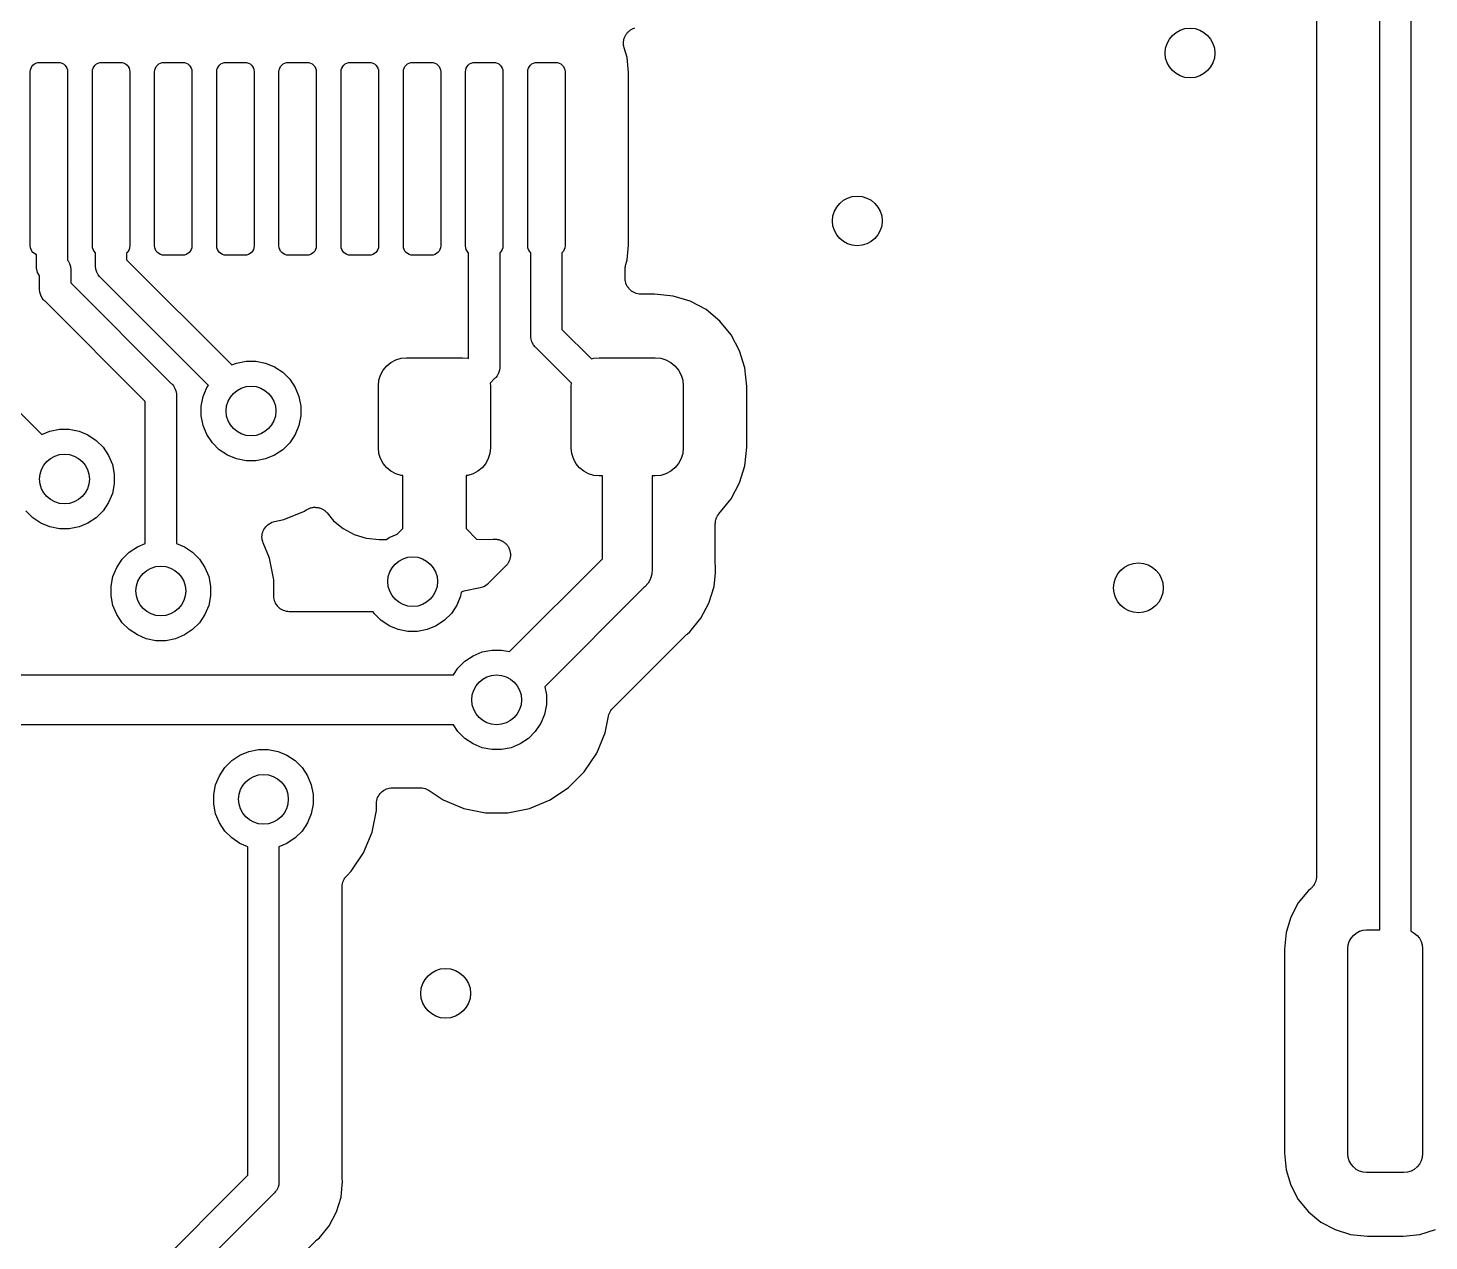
# Model space of a CAD drawing. Extents: x 103 to 213, y -152 to -90.
# Drawn here: x 161.98 to 173.25, y -123.75 to -114 of the extents above; entities that cross this region are included whole.
import ezdxf

# ---------------------------------------------------------------- set-up
doc = ezdxf.new("R2010")
doc.units = 0
doc.layers.add('BLACK', color=7, linetype='CONTINUOUS')

msp = doc.modelspace()

# ---------------------------------------------------------------- linework, layer by layer
at = {"layer": 'BLACK', "linetype": 'CONTINUOUS'}
for p, q in [((172.85, -121.25), (172.85, -109.427)), ((173.1, -109.381), (173.1, -121.261)), ((172.342, -112.677), (172.342, -120.82)), ((166.77, -114.113), (166.771, -114.106)), ((166.771, -114.106), (166.772, -114.1)), ((166.772, -114.094), (166.774, -114.088)), ((166.772, -114.1), (166.772, -114.094)), ((166.774, -114.088), (166.776, -114.082)), ((166.776, -114.082), (166.778, -114.076)), ((166.778, -114.076), (166.78, -114.071)), ((166.78, -114.071), (166.783, -114.065)), ((166.783, -114.065), (166.785, -114.059)), ((166.785, -114.059), (166.789, -114.054)), ((166.789, -114.054), (166.792, -114.049)), ((166.792, -114.049), (166.796, -114.044)), ((166.796, -114.044), (166.799, -114.038)), ((166.799, -114.038), (166.804, -114.034)), ((166.804, -114.034), (166.807, -114.03)), ((166.807, -114.03), (166.812, -114.026)), ((166.812, -114.026), (166.817, -114.021)), ((166.817, -114.021), (166.822, -114.018)), ((166.822, -114.018), (166.827, -114.014)), ((166.827, -114.014), (166.832, -114.011)), ((166.832, -114.011), (166.838, -114.008)), ((166.838, -114.008), (166.843, -114.005)), ((166.843, -114.005), (166.848, -114.003)), ((166.848, -114.003), (166.855, -114.001)), ((166.855, -114.001), (166.861, -113.998)), ((166.77, -114.119), (166.77, -114.113)), ((166.77, -114.125), (166.77, -114.119)), ((166.77, -114.131), (166.77, -114.125)), ((166.771, -114.137), (166.77, -114.131)), ((166.772, -114.144), (166.771, -114.137)), ((166.774, -114.149), (166.772, -114.144)), ((166.775, -114.155), (166.774, -114.149)), ((166.775, -114.157), (166.775, -114.155)), ((166.799, -114.236), (166.775, -114.157)), ((162.001, -114.335), (162.006, -114.321)), ((162.006, -114.321), (162.013, -114.308)), ((162.013, -114.308), (162.022, -114.297)), ((162.022, -114.297), (162.033, -114.288)), ((162.033, -114.288), (162.046, -114.281)), ((162.046, -114.281), (162.06, -114.276)), ((162.06, -114.276), (162.075, -114.275)), ((162.075, -114.275), (162.225, -114.275)), ((162.225, -114.275), (162.24, -114.276)), ((162.24, -114.276), (162.254, -114.281)), ((162.254, -114.281), (162.267, -114.288)), ((162.267, -114.288), (162.278, -114.297)), ((162.278, -114.297), (162.287, -114.308)), ((162.287, -114.308), (162.294, -114.321)), ((162.294, -114.321), (162.299, -114.335)), ((162.501, -114.335), (162.506, -114.321)), ((162.506, -114.321), (162.513, -114.308)), ((162.513, -114.308), (162.522, -114.297)), ((162.522, -114.297), (162.533, -114.288)), ((162.533, -114.288), (162.546, -114.281)), ((162.546, -114.281), (162.56, -114.276)), ((162.56, -114.276), (162.575, -114.275)), ((162.575, -114.275), (162.725, -114.275)), ((162.725, -114.275), (162.74, -114.276)), ((162.74, -114.276), (162.754, -114.281)), ((162.754, -114.281), (162.767, -114.288)), ((162.767, -114.288), (162.778, -114.297)), ((162.778, -114.297), (162.787, -114.308)), ((162.787, -114.308), (162.794, -114.321)), ((162.794, -114.321), (162.799, -114.335)), ((163.001, -114.335), (163.006, -114.321)), ((163.006, -114.321), (163.013, -114.308)), ((163.013, -114.308), (163.022, -114.297)), ((163.022, -114.297), (163.033, -114.288)), ((163.033, -114.288), (163.046, -114.281)), ((163.046, -114.281), (163.06, -114.276)), ((163.06, -114.276), (163.075, -114.275)), ((163.075, -114.275), (163.225, -114.275)), ((163.225, -114.275), (163.24, -114.276)), ((163.24, -114.276), (163.254, -114.281)), ((163.254, -114.281), (163.267, -114.288)), ((163.267, -114.288), (163.278, -114.297)), ((163.278, -114.297), (163.287, -114.308)), ((163.287, -114.308), (163.294, -114.321)), ((163.294, -114.321), (163.299, -114.335)), ((163.501, -114.335), (163.506, -114.321)), ((163.506, -114.321), (163.513, -114.308)), ((163.513, -114.308), (163.522, -114.297)), ((163.522, -114.297), (163.533, -114.288)), ((163.533, -114.288), (163.546, -114.281)), ((163.546, -114.281), (163.56, -114.276)), ((163.56, -114.276), (163.575, -114.275)), ((163.575, -114.275), (163.725, -114.275)), ((163.725, -114.275), (163.74, -114.276)), ((163.74, -114.276), (163.754, -114.281)), ((163.754, -114.281), (163.767, -114.288)), ((163.767, -114.288), (163.778, -114.297)), ((163.778, -114.297), (163.787, -114.308)), ((163.787, -114.308), (163.794, -114.321)), ((163.794, -114.321), (163.799, -114.335)), ((164.001, -114.335), (164.006, -114.321)), ((164.006, -114.321), (164.013, -114.308)), ((164.013, -114.308), (164.022, -114.297)), ((164.022, -114.297), (164.033, -114.288)), ((164.033, -114.288), (164.046, -114.281)), ((164.046, -114.281), (164.06, -114.276)), ((164.06, -114.276), (164.075, -114.275)), ((164.075, -114.275), (164.225, -114.275)), ((164.225, -114.275), (164.24, -114.276)), ((164.24, -114.276), (164.254, -114.281)), ((164.254, -114.281), (164.267, -114.288)), ((164.267, -114.288), (164.278, -114.297)), ((164.278, -114.297), (164.287, -114.308)), ((164.287, -114.308), (164.294, -114.321)), ((164.294, -114.321), (164.299, -114.335)), ((164.501, -114.335), (164.506, -114.321)), ((164.506, -114.321), (164.513, -114.308)), ((164.513, -114.308), (164.522, -114.297)), ((164.522, -114.297), (164.533, -114.288)), ((164.533, -114.288), (164.546, -114.281)), ((164.546, -114.281), (164.56, -114.276)), ((164.56, -114.276), (164.575, -114.275)), ((164.575, -114.275), (164.725, -114.275)), ((164.725, -114.275), (164.74, -114.276)), ((164.74, -114.276), (164.754, -114.281)), ((164.754, -114.281), (164.767, -114.288)), ((164.767, -114.288), (164.778, -114.297)), ((164.778, -114.297), (164.787, -114.308)), ((164.787, -114.308), (164.794, -114.321)), ((164.794, -114.321), (164.799, -114.335)), ((165.001, -114.335), (165.006, -114.321)), ((165.006, -114.321), (165.013, -114.308)), ((165.013, -114.308), (165.022, -114.297)), ((165.022, -114.297), (165.033, -114.288)), ((165.033, -114.288), (165.046, -114.281)), ((165.046, -114.281), (165.06, -114.276)), ((165.06, -114.276), (165.075, -114.275)), ((165.075, -114.275), (165.225, -114.275)), ((165.225, -114.275), (165.24, -114.276)), ((165.24, -114.276), (165.254, -114.281)), ((165.254, -114.281), (165.267, -114.288)), ((165.267, -114.288), (165.278, -114.297)), ((165.278, -114.297), (165.287, -114.308)), ((165.287, -114.308), (165.294, -114.321)), ((165.294, -114.321), (165.299, -114.335)), ((165.501, -114.335), (165.506, -114.321)), ((165.506, -114.321), (165.513, -114.308)), ((165.513, -114.308), (165.522, -114.297)), ((165.522, -114.297), (165.533, -114.288)), ((165.533, -114.288), (165.546, -114.281)), ((165.546, -114.281), (165.56, -114.276)), ((165.56, -114.276), (165.575, -114.275)), ((165.575, -114.275), (165.725, -114.275)), ((165.725, -114.275), (165.74, -114.276)), ((165.74, -114.276), (165.754, -114.281)), ((165.754, -114.281), (165.767, -114.288)), ((165.767, -114.288), (165.778, -114.297)), ((165.778, -114.297), (165.787, -114.308)), ((165.787, -114.308), (165.794, -114.321)), ((165.794, -114.321), (165.799, -114.335)), ((166.001, -114.335), (166.006, -114.321)), ((166.006, -114.321), (166.013, -114.308)), ((166.013, -114.308), (166.022, -114.297)), ((166.022, -114.297), (166.033, -114.288)), ((166.033, -114.288), (166.046, -114.281)), ((166.046, -114.281), (166.06, -114.276)), ((166.06, -114.276), (166.075, -114.275)), ((166.075, -114.275), (166.225, -114.275)), ((166.225, -114.275), (166.24, -114.276)), ((166.24, -114.276), (166.254, -114.281)), ((166.254, -114.281), (166.267, -114.288)), ((166.267, -114.288), (166.278, -114.297)), ((166.278, -114.297), (166.287, -114.308)), ((166.287, -114.308), (166.294, -114.321)), ((166.294, -114.321), (166.299, -114.335)), ((166.811, -114.356), (166.799, -114.236)), ((162, -114.35), (162.001, -114.335)), ((162, -115.75), (162, -114.35)), ((162.299, -114.335), (162.3, -114.35)), ((162.3, -114.35), (162.3, -115.069)), ((162.5, -114.35), (162.501, -114.335)), ((162.5, -115.75), (162.5, -114.35)), ((162.799, -114.335), (162.8, -114.35)), ((162.8, -114.35), (162.8, -115.75)), ((163, -114.35), (163.001, -114.335)), ((163, -115.75), (163, -114.35)), ((163.299, -114.335), (163.3, -114.35)), ((163.3, -114.35), (163.3, -115.75)), ((163.5, -114.35), (163.501, -114.335)), ((163.5, -115.75), (163.5, -114.35)), ((163.799, -114.335), (163.8, -114.35)), ((163.8, -114.35), (163.8, -115.75)), ((164, -114.35), (164.001, -114.335)), ((164, -115.75), (164, -114.35)), ((164.299, -114.335), (164.3, -114.35)), ((164.3, -114.35), (164.3, -115.75)), ((164.5, -114.35), (164.501, -114.335)), ((164.5, -115.75), (164.5, -114.35)), ((164.799, -114.335), (164.8, -114.35)), ((164.8, -114.35), (164.8, -115.75)), ((165, -114.35), (165.001, -114.335)), ((165, -115.75), (165, -114.35)), ((165.299, -114.335), (165.3, -114.35)), ((165.3, -114.35), (165.3, -115.75)), ((165.5, -114.35), (165.501, -114.335)), ((165.5, -115.75), (165.5, -114.35)), ((165.799, -114.335), (165.8, -114.35)), ((165.8, -114.35), (165.8, -115.75)), ((166, -114.35), (166.001, -114.335)), ((166, -115.75), (166, -114.35)), ((166.299, -114.335), (166.3, -114.35)), ((166.3, -114.35), (166.3, -115.75)), ((166.811, -115.744), (166.811, -114.356)), ((162.3, -115.069), (162.301, -115.075)), ((162.301, -115.075), (162.3, -115.081)), ((162.3, -115.081), (162.3, -115.75)), ((162.001, -115.765), (162, -115.75)), ((162.006, -115.779), (162.001, -115.765)), ((162.013, -115.792), (162.006, -115.779)), ((162.022, -115.803), (162.013, -115.792)), ((162.3, -115.75), (162.3, -115.75)), ((162.3, -115.75), (162.3, -115.866)), ((162.501, -115.765), (162.5, -115.75)), ((162.506, -115.779), (162.501, -115.765)), ((162.513, -115.792), (162.506, -115.779)), ((162.522, -115.803), (162.513, -115.792)), ((162.787, -115.792), (162.778, -115.803)), ((162.794, -115.779), (162.787, -115.792)), ((162.799, -115.765), (162.794, -115.779)), ((162.8, -115.75), (162.799, -115.765)), ((163.001, -115.765), (163, -115.75)), ((163.006, -115.779), (163.001, -115.765)), ((163.013, -115.792), (163.006, -115.779)), ((163.022, -115.803), (163.013, -115.792)), ((163.287, -115.792), (163.278, -115.803)), ((163.294, -115.779), (163.287, -115.792)), ((163.299, -115.765), (163.294, -115.779)), ((163.3, -115.75), (163.299, -115.765)), ((163.501, -115.765), (163.5, -115.75)), ((163.506, -115.779), (163.501, -115.765)), ((163.513, -115.792), (163.506, -115.779)), ((163.522, -115.803), (163.513, -115.792)), ((163.787, -115.792), (163.778, -115.803)), ((163.794, -115.779), (163.787, -115.792)), ((163.799, -115.765), (163.794, -115.779)), ((163.8, -115.75), (163.799, -115.765)), ((164.001, -115.765), (164, -115.75)), ((164.006, -115.779), (164.001, -115.765)), ((164.013, -115.792), (164.006, -115.779)), ((164.022, -115.803), (164.013, -115.792)), ((164.287, -115.792), (164.278, -115.803)), ((164.294, -115.779), (164.287, -115.792)), ((164.299, -115.765), (164.294, -115.779)), ((164.3, -115.75), (164.299, -115.765)), ((164.501, -115.765), (164.5, -115.75)), ((164.506, -115.779), (164.501, -115.765)), ((164.513, -115.792), (164.506, -115.779)), ((164.522, -115.803), (164.513, -115.792)), ((164.787, -115.792), (164.778, -115.803)), ((164.794, -115.779), (164.787, -115.792)), ((164.799, -115.765), (164.794, -115.779)), ((164.8, -115.75), (164.799, -115.765)), ((165.001, -115.765), (165, -115.75)), ((165.006, -115.779), (165.001, -115.765)), ((165.013, -115.792), (165.006, -115.779)), ((165.022, -115.803), (165.013, -115.792)), ((165.287, -115.792), (165.278, -115.803)), ((165.294, -115.779), (165.287, -115.792)), ((165.299, -115.765), (165.294, -115.779)), ((165.3, -115.75), (165.299, -115.765)), ((165.501, -115.765), (165.5, -115.75)), ((165.506, -115.779), (165.501, -115.765)), ((165.513, -115.792), (165.506, -115.779)), ((165.522, -115.803), (165.513, -115.792)), ((165.787, -115.792), (165.778, -115.803)), ((165.794, -115.779), (165.787, -115.792)), ((165.799, -115.765), (165.794, -115.779)), ((165.8, -115.75), (165.799, -115.765)), ((166.001, -115.765), (166, -115.75)), ((166.006, -115.779), (166.001, -115.765)), ((166.013, -115.792), (166.006, -115.779)), ((166.022, -115.803), (166.013, -115.792)), ((166.287, -115.792), (166.278, -115.803)), ((166.294, -115.779), (166.287, -115.792)), ((166.299, -115.765), (166.294, -115.779)), ((166.3, -115.75), (166.299, -115.765)), ((166.799, -115.864), (166.811, -115.744)), ((162.033, -115.812), (162.022, -115.803)), ((162.046, -115.819), (162.033, -115.812)), ((162.05, -115.82), (162.046, -115.819)), ((162.049, -115.916), (162.05, -115.91)), ((162.05, -115.91), (162.05, -115.82)), ((162.3, -115.866), (162.304, -115.871)), ((162.304, -115.871), (162.316, -115.893)), ((162.316, -115.893), (162.323, -115.916)), ((162.525, -115.806), (162.522, -115.803)), ((162.524, -115.914), (162.525, -115.907)), ((162.525, -115.907), (162.525, -115.806)), ((162.778, -115.803), (162.775, -115.806)), ((162.775, -115.806), (162.775, -115.862)), ((162.775, -115.862), (163.622, -116.708)), ((163.033, -115.812), (163.022, -115.803)), ((163.046, -115.819), (163.033, -115.812)), ((163.06, -115.824), (163.046, -115.819)), ((163.075, -115.825), (163.06, -115.824)), ((163.225, -115.825), (163.075, -115.825)), ((163.24, -115.824), (163.225, -115.825)), ((163.254, -115.819), (163.24, -115.824)), ((163.267, -115.812), (163.254, -115.819)), ((163.278, -115.803), (163.267, -115.812)), ((163.533, -115.812), (163.522, -115.803)), ((163.546, -115.819), (163.533, -115.812)), ((163.56, -115.824), (163.546, -115.819)), ((163.575, -115.825), (163.56, -115.824)), ((163.725, -115.825), (163.575, -115.825)), ((163.74, -115.824), (163.725, -115.825)), ((163.754, -115.819), (163.74, -115.824)), ((163.767, -115.812), (163.754, -115.819)), ((163.778, -115.803), (163.767, -115.812)), ((164.033, -115.812), (164.022, -115.803)), ((164.046, -115.819), (164.033, -115.812)), ((164.06, -115.824), (164.046, -115.819)), ((164.075, -115.825), (164.06, -115.824)), ((164.225, -115.825), (164.075, -115.825)), ((164.24, -115.824), (164.225, -115.825)), ((164.254, -115.819), (164.24, -115.824)), ((164.267, -115.812), (164.254, -115.819)), ((164.278, -115.803), (164.267, -115.812)), ((164.533, -115.812), (164.522, -115.803)), ((164.546, -115.819), (164.533, -115.812)), ((164.56, -115.824), (164.546, -115.819)), ((164.575, -115.825), (164.56, -115.824)), ((164.725, -115.825), (164.575, -115.825)), ((164.74, -115.824), (164.725, -115.825)), ((164.754, -115.819), (164.74, -115.824)), ((164.767, -115.812), (164.754, -115.819)), ((164.778, -115.803), (164.767, -115.812)), ((165.033, -115.812), (165.022, -115.803)), ((165.046, -115.819), (165.033, -115.812)), ((165.06, -115.824), (165.046, -115.819)), ((165.075, -115.825), (165.06, -115.824)), ((165.225, -115.825), (165.075, -115.825)), ((165.24, -115.824), (165.225, -115.825)), ((165.254, -115.819), (165.24, -115.824)), ((165.267, -115.812), (165.254, -115.819)), ((165.278, -115.803), (165.267, -115.812)), ((165.525, -115.806), (165.522, -115.803)), ((165.525, -116.656), (165.525, -115.806)), ((165.778, -115.803), (165.775, -115.806)), ((165.775, -115.806), (165.775, -116.719)), ((166.025, -115.806), (166.022, -115.803)), ((166.025, -116.469), (166.025, -115.806)), ((166.278, -115.803), (166.275, -115.806)), ((166.275, -115.806), (166.275, -116.423)), ((166.785, -115.917), (166.786, -115.91)), ((166.786, -115.91), (166.787, -115.905)), ((166.787, -115.905), (166.788, -115.9)), ((166.788, -115.9), (166.799, -115.864)), ((162.05, -115.922), (162.049, -115.916)), ((162.051, -115.933), (162.05, -115.922)), ((162.052, -115.94), (162.051, -115.933)), ((162.059, -115.964), (162.052, -115.94)), ((162.071, -115.985), (162.059, -115.964)), ((162.075, -115.991), (162.071, -115.985)), ((162.075, -116.094), (162.075, -115.991)), ((162.323, -115.916), (162.326, -115.941)), ((162.326, -115.941), (162.325, -115.947)), ((162.325, -115.947), (162.325, -116.048)), ((162.525, -115.92), (162.524, -115.914)), ((162.526, -115.933), (162.525, -115.92)), ((162.527, -115.938), (162.526, -115.933)), ((162.534, -115.962), (162.527, -115.938)), ((162.546, -115.983), (162.534, -115.962)), ((162.556, -115.996), (162.546, -115.983)), ((162.561, -116.002), (162.556, -115.996)), ((162.566, -116.006), (162.561, -116.002)), ((163.432, -116.872), (162.566, -116.006)), ((166.783, -115.935), (166.784, -115.929)), ((166.783, -115.936), (166.783, -115.935)), ((166.783, -116.012), (166.783, -115.936)), ((166.784, -116.024), (166.783, -116.012)), ((166.784, -115.924), (166.785, -115.917)), ((166.784, -115.929), (166.784, -115.924)), ((166.785, -116.036), (166.784, -116.024)), ((162.074, -116.1), (162.075, -116.094)), ((162.075, -116.106), (162.074, -116.1)), ((162.076, -116.117), (162.075, -116.106)), ((162.075, -116.106), (162.075, -116.106)), ((162.077, -116.124), (162.076, -116.117)), ((162.084, -116.148), (162.077, -116.124)), ((162.325, -116.048), (163.134, -116.857)), ((166.785, -116.037), (166.785, -116.036)), ((166.785, -116.036), (166.785, -116.036)), ((166.789, -116.048), (166.785, -116.037)), ((166.792, -116.06), (166.789, -116.048)), ((166.793, -116.06), (166.792, -116.06)), ((166.792, -116.06), (166.792, -116.06)), ((166.798, -116.071), (166.793, -116.06)), ((166.804, -116.081), (166.798, -116.071)), ((166.804, -116.082), (166.804, -116.081)), ((166.812, -116.091), (166.804, -116.082)), ((166.804, -116.082), (166.804, -116.082)), ((166.819, -116.101), (166.812, -116.091)), ((166.82, -116.101), (166.819, -116.101)), ((166.829, -116.109), (166.82, -116.101)), ((166.82, -116.101), (166.82, -116.101)), ((166.838, -116.117), (166.829, -116.109)), ((166.839, -116.117), (166.838, -116.117)), ((166.85, -116.123), (166.839, -116.117)), ((166.839, -116.117), (166.839, -116.117)), ((166.86, -116.129), (166.85, -116.123)), ((166.861, -116.129), (166.86, -116.129)), ((166.86, -116.129), (166.86, -116.129)), ((166.872, -116.133), (166.861, -116.129)), ((166.884, -116.136), (166.872, -116.133)), ((166.896, -116.138), (166.884, -116.136)), ((166.884, -116.136), (166.884, -116.136)), ((166.884, -116.136), (166.884, -116.136)), ((162.096, -116.17), (162.084, -116.148)), ((162.107, -116.184), (162.096, -116.17)), ((162.111, -116.189), (162.107, -116.184)), ((162.116, -116.193), (162.111, -116.189)), ((162.925, -117.002), (162.116, -116.193)), ((166.908, -116.139), (166.896, -116.138)), ((166.909, -116.139), (166.908, -116.139)), ((166.91, -116.139), (166.909, -116.139)), ((166.909, -116.139), (166.909, -116.139)), ((166.909, -116.139), (166.909, -116.139)), ((167.019, -116.139), (166.91, -116.139)), ((167.168, -116.154), (167.019, -116.139)), ((167.306, -116.196), (167.168, -116.154)), ((167.434, -116.263), (167.306, -116.196)), ((167.545, -116.355), (167.434, -116.263)), ((167.637, -116.466), (167.545, -116.355)), ((166.024, -116.475), (166.025, -116.469)), ((166.275, -116.423), (166.512, -116.66)), ((167.704, -116.594), (167.637, -116.466)), ((166.025, -116.481), (166.024, -116.475)), ((166.025, -116.485), (166.025, -116.481)), ((166.027, -116.5), (166.025, -116.485)), ((166.034, -116.523), (166.027, -116.5)), ((166.046, -116.545), (166.034, -116.523)), ((166.057, -116.559), (166.046, -116.545)), ((166.061, -116.564), (166.057, -116.559)), ((166.066, -116.568), (166.061, -116.564)), ((166.352, -116.854), (166.066, -116.568)), ((163.622, -116.708), (163.658, -116.693)), ((163.658, -116.693), (163.736, -116.678)), ((163.736, -116.678), (163.814, -116.678)), ((163.814, -116.678), (163.892, -116.693)), ((163.892, -116.693), (163.964, -116.723)), ((164.866, -116.716), (164.9, -116.688)), ((164.9, -116.688), (164.939, -116.667)), ((164.939, -116.667), (164.981, -116.654)), ((164.981, -116.654), (165.025, -116.65)), ((165.025, -116.65), (165.475, -116.65)), ((165.475, -116.65), (165.519, -116.654)), ((165.519, -116.654), (165.525, -116.656)), ((166.512, -116.66), (166.531, -116.654)), ((166.531, -116.654), (166.575, -116.65)), ((166.575, -116.65), (167.025, -116.65)), ((167.025, -116.65), (167.069, -116.654)), ((167.069, -116.654), (167.111, -116.667)), ((167.111, -116.667), (167.15, -116.688)), ((167.15, -116.688), (167.184, -116.716)), ((167.746, -116.732), (167.704, -116.594)), ((163.964, -116.723), (164.03, -116.767)), ((164.03, -116.767), (164.086, -116.823)), ((164.804, -116.831), (164.817, -116.789)), ((164.817, -116.789), (164.838, -116.75)), ((164.838, -116.75), (164.866, -116.716)), ((165.743, -116.809), (165.739, -116.814)), ((165.754, -116.795), (165.743, -116.809)), ((165.743, -116.809), (165.743, -116.809)), ((165.766, -116.773), (165.754, -116.795)), ((165.754, -116.795), (165.754, -116.795)), ((165.773, -116.75), (165.766, -116.773)), ((165.775, -116.731), (165.773, -116.75)), ((165.775, -116.719), (165.776, -116.725)), ((165.776, -116.725), (165.775, -116.731)), ((165.775, -116.731), (165.775, -116.731)), ((167.184, -116.716), (167.212, -116.75)), ((167.212, -116.75), (167.233, -116.789)), ((167.233, -116.789), (167.246, -116.831)), ((167.761, -116.881), (167.746, -116.732)), ((163.134, -116.857), (163.139, -116.861)), ((163.139, -116.861), (163.143, -116.866)), ((163.143, -116.866), (163.143, -116.866)), ((163.143, -116.866), (163.151, -116.875)), ((163.151, -116.875), (163.154, -116.88)), ((163.154, -116.88), (163.166, -116.902)), ((163.166, -116.902), (163.173, -116.925)), ((163.173, -116.925), (163.175, -116.944)), ((163.39, -116.961), (163.421, -116.888)), ((163.421, -116.888), (163.432, -116.872)), ((164.086, -116.823), (164.129, -116.888)), ((164.129, -116.888), (164.16, -116.961)), ((164.8, -116.875), (164.804, -116.831)), ((164.8, -117.375), (164.8, -116.875)), ((165.734, -116.818), (165.698, -116.854)), ((165.698, -116.854), (165.7, -116.875)), ((165.7, -116.875), (165.7, -117.375)), ((165.739, -116.814), (165.734, -116.818)), ((166.35, -116.875), (166.352, -116.854)), ((166.35, -117.375), (166.35, -116.875)), ((167.246, -116.831), (167.25, -116.875)), ((167.25, -116.875), (167.25, -117.375)), ((167.761, -117.369), (167.761, -116.881)), ((161.775, -116.948), (162.094, -117.267)), ((162.925, -118.144), (162.925, -117.002)), ((163.175, -116.944), (163.175, -116.944)), ((163.175, -116.944), (163.176, -116.95)), ((163.176, -116.95), (163.175, -116.956)), ((163.175, -116.956), (163.175, -118.144)), ((163.375, -117.038), (163.39, -116.961)), ((163.375, -117.117), (163.375, -117.038)), ((164.16, -116.961), (164.175, -117.038)), ((164.175, -117.038), (164.175, -117.117)), ((163.39, -117.195), (163.375, -117.117)), ((164.175, -117.117), (164.16, -117.195)), ((162.094, -117.267), (162.158, -117.24)), ((162.158, -117.24), (162.236, -117.225)), ((162.236, -117.225), (162.314, -117.225)), ((162.314, -117.225), (162.392, -117.24)), ((162.392, -117.24), (162.464, -117.271)), ((163.421, -117.267), (163.39, -117.195)), ((164.16, -117.195), (164.129, -117.267)), ((162.464, -117.271), (162.53, -117.314)), ((162.53, -117.314), (162.586, -117.37)), ((162.586, -117.37), (162.629, -117.436)), ((163.464, -117.333), (163.421, -117.267)), ((163.52, -117.389), (163.464, -117.333)), ((164.086, -117.333), (164.03, -117.389)), ((164.129, -117.267), (164.086, -117.333)), ((164.804, -117.419), (164.8, -117.375)), ((165.7, -117.375), (165.696, -117.419)), ((166.354, -117.419), (166.35, -117.375)), ((167.25, -117.375), (167.246, -117.419)), ((167.746, -117.518), (167.761, -117.369)), ((162.629, -117.436), (162.66, -117.508)), ((163.586, -117.432), (163.52, -117.389)), ((163.658, -117.463), (163.586, -117.432)), ((163.736, -117.478), (163.658, -117.463)), ((163.814, -117.478), (163.736, -117.478)), ((163.892, -117.463), (163.814, -117.478)), ((163.964, -117.432), (163.892, -117.463)), ((164.03, -117.389), (163.964, -117.432)), ((164.817, -117.461), (164.804, -117.419)), ((164.838, -117.5), (164.817, -117.461)), ((165.683, -117.461), (165.662, -117.5)), ((165.696, -117.419), (165.683, -117.461)), ((166.367, -117.461), (166.354, -117.419)), ((166.388, -117.5), (166.367, -117.461)), ((167.233, -117.461), (167.212, -117.5)), ((167.246, -117.419), (167.233, -117.461)), ((162.66, -117.508), (162.675, -117.586)), ((162.675, -117.586), (162.675, -117.664)), ((164.866, -117.534), (164.838, -117.5)), ((164.9, -117.562), (164.866, -117.534)), ((164.939, -117.583), (164.9, -117.562)), ((164.981, -117.596), (164.939, -117.583)), ((164.996, -117.597), (164.981, -117.596)), ((164.996, -118.024), (164.996, -117.597)), ((165.519, -117.596), (165.504, -117.597)), ((165.504, -117.597), (165.504, -118.024)), ((165.561, -117.583), (165.519, -117.596)), ((165.6, -117.562), (165.561, -117.583)), ((165.634, -117.534), (165.6, -117.562)), ((165.662, -117.5), (165.634, -117.534)), ((166.416, -117.534), (166.388, -117.5)), ((166.45, -117.562), (166.416, -117.534)), ((166.489, -117.583), (166.45, -117.562)), ((166.531, -117.596), (166.489, -117.583)), ((166.575, -117.6), (166.531, -117.596)), ((166.6, -117.6), (166.575, -117.6)), ((166.6, -118.267), (166.6, -117.6)), ((167.025, -117.6), (167, -117.6)), ((167, -117.6), (167, -118.34)), ((167.069, -117.596), (167.025, -117.6)), ((167.111, -117.583), (167.069, -117.596)), ((167.15, -117.562), (167.111, -117.583)), ((167.184, -117.534), (167.15, -117.562)), ((167.212, -117.5), (167.184, -117.534)), ((167.704, -117.656), (167.746, -117.518)), ((162.675, -117.664), (162.66, -117.742)), ((167.637, -117.784), (167.704, -117.656)), ((162.629, -117.814), (162.586, -117.88)), ((162.66, -117.742), (162.629, -117.814)), ((167.537, -117.904), (167.637, -117.784)), ((162.02, -117.936), (161.964, -117.88)), ((162.086, -117.979), (162.02, -117.936)), ((162.53, -117.936), (162.464, -117.979)), ((162.586, -117.88), (162.53, -117.936)), ((164.04, -117.951), (164.205, -117.883)), ((164.205, -117.883), (164.219, -117.873)), ((164.219, -117.873), (164.22, -117.872)), ((164.22, -117.872), (164.226, -117.87)), ((164.226, -117.87), (164.23, -117.867)), ((164.23, -117.867), (164.236, -117.864)), ((164.236, -117.864), (164.242, -117.861)), ((164.242, -117.861), (164.248, -117.859)), ((164.248, -117.859), (164.253, -117.857)), ((164.253, -117.857), (164.26, -117.856)), ((164.26, -117.856), (164.266, -117.854)), ((164.266, -117.854), (164.272, -117.854)), ((164.272, -117.854), (164.278, -117.852)), ((164.278, -117.852), (164.284, -117.852)), ((164.284, -117.852), (164.291, -117.852)), ((164.291, -117.852), (164.297, -117.853)), ((164.297, -117.853), (164.302, -117.853)), ((164.302, -117.853), (164.309, -117.854)), ((164.309, -117.854), (164.316, -117.855)), ((164.316, -117.855), (164.321, -117.856)), ((164.321, -117.856), (164.327, -117.857)), ((164.327, -117.857), (164.333, -117.86)), ((164.333, -117.86), (164.339, -117.862)), ((164.339, -117.862), (164.344, -117.865)), ((164.344, -117.865), (164.35, -117.867)), ((164.35, -117.867), (164.355, -117.871)), ((164.355, -117.871), (164.361, -117.874)), ((164.361, -117.874), (164.365, -117.878)), ((164.365, -117.878), (164.37, -117.881)), ((164.37, -117.881), (164.375, -117.886)), ((164.375, -117.886), (164.38, -117.89)), ((164.38, -117.89), (164.384, -117.894)), ((164.384, -117.894), (164.388, -117.898)), ((164.388, -117.898), (164.439, -117.961)), ((167.516, -117.942), (167.518, -117.935)), ((167.518, -117.935), (167.521, -117.931)), ((167.521, -117.931), (167.523, -117.925)), ((167.523, -117.925), (167.527, -117.92)), ((167.527, -117.92), (167.53, -117.914)), ((167.53, -117.914), (167.534, -117.909)), ((167.534, -117.909), (167.537, -117.905)), ((167.537, -117.905), (167.537, -117.904)), ((162.158, -118.01), (162.086, -117.979)), ((162.236, -118.025), (162.158, -118.01)), ((162.314, -118.025), (162.236, -118.025)), ((162.392, -118.01), (162.314, -118.025)), ((162.464, -117.979), (162.392, -118.01)), ((163.87, -118.053), (163.873, -118.041)), ((163.873, -118.041), (163.879, -118.03)), ((163.873, -118.041), (163.873, -118.041)), ((163.873, -118.041), (163.873, -118.041)), ((163.879, -118.03), (163.885, -118.019)), ((163.885, -118.019), (163.893, -118.01)), ((163.885, -118.019), (163.885, -118.019)), ((163.885, -118.019), (163.885, -118.019)), ((163.893, -118.01), (163.901, -118)), ((163.901, -118), (163.91, -117.992)), ((163.901, -118), (163.901, -118)), ((163.901, -118), (163.901, -118)), ((163.91, -117.992), (163.92, -117.985)), ((163.92, -117.985), (163.92, -117.984)), ((163.92, -117.984), (163.921, -117.984)), ((163.921, -117.984), (163.931, -117.979)), ((163.931, -117.979), (163.942, -117.973)), ((163.942, -117.973), (163.954, -117.969)), ((163.942, -117.973), (163.942, -117.973)), ((163.942, -117.973), (163.942, -117.973)), ((163.954, -117.969), (163.965, -117.966)), ((163.965, -117.966), (164.04, -117.951)), ((164.439, -117.961), (164.516, -118.024)), ((164.516, -118.024), (164.605, -118.072)), ((164.951, -118.068), (164.996, -118.024)), ((165.504, -118.024), (165.589, -118.109)), ((167.508, -117.984), (167.509, -117.978)), ((167.508, -117.986), (167.508, -117.984)), ((167.508, -118.309), (167.508, -117.986)), ((167.509, -117.973), (167.51, -117.966)), ((167.509, -117.978), (167.509, -117.973)), ((167.51, -117.966), (167.511, -117.959)), ((167.511, -117.959), (167.512, -117.954)), ((167.512, -117.954), (167.514, -117.948)), ((167.514, -117.948), (167.516, -117.942)), ((162.861, -118.171), (162.925, -118.144)), ((163.175, -118.144), (163.239, -118.171)), ((163.863, -118.089), (163.865, -118.077)), ((163.863, -118.09), (163.863, -118.089)), ((163.863, -118.089), (163.863, -118.089)), ((163.864, -118.102), (163.863, -118.09)), ((163.865, -118.113), (163.864, -118.102)), ((163.865, -118.077), (163.866, -118.065)), ((163.865, -118.114), (163.865, -118.113)), ((163.866, -118.114), (163.865, -118.114)), ((163.866, -118.064), (163.87, -118.053)), ((163.866, -118.065), (163.866, -118.064)), ((163.866, -118.065), (163.866, -118.065)), ((163.869, -118.126), (163.866, -118.114)), ((163.872, -118.137), (163.869, -118.126)), ((163.873, -118.138), (163.872, -118.137)), ((163.873, -118.139), (163.873, -118.138)), ((163.873, -118.138), (163.873, -118.138)), ((163.873, -118.138), (163.873, -118.138)), ((163.923, -118.26), (163.873, -118.139)), ((164.605, -118.072), (164.7, -118.101)), ((164.7, -118.101), (164.805, -118.111)), ((164.805, -118.111), (164.864, -118.11)), ((164.864, -118.11), (164.886, -118.096)), ((164.886, -118.096), (164.951, -118.068)), ((165.589, -118.109), (165.695, -118.111)), ((165.695, -118.111), (165.722, -118.108)), ((165.722, -118.108), (165.724, -118.108)), ((165.724, -118.108), (165.73, -118.108)), ((165.73, -118.108), (165.736, -118.108)), ((165.736, -118.108), (165.742, -118.108)), ((165.742, -118.108), (165.749, -118.108)), ((165.749, -118.108), (165.754, -118.11)), ((165.754, -118.11), (165.76, -118.11)), ((165.76, -118.11), (165.767, -118.112)), ((165.767, -118.112), (165.773, -118.114)), ((165.773, -118.114), (165.778, -118.116)), ((165.778, -118.116), (165.784, -118.118)), ((165.784, -118.118), (165.79, -118.121)), ((165.79, -118.121), (165.796, -118.123)), ((165.796, -118.123), (165.801, -118.127)), ((165.801, -118.127), (165.806, -118.13)), ((165.806, -118.13), (165.811, -118.134)), ((165.811, -118.134), (165.816, -118.137)), ((165.816, -118.137), (165.82, -118.142)), ((165.82, -118.142), (165.825, -118.146)), ((165.825, -118.146), (165.829, -118.15)), ((165.829, -118.15), (165.833, -118.155)), ((165.833, -118.155), (165.837, -118.16)), ((165.837, -118.16), (165.84, -118.165)), ((162.696, -118.336), (162.739, -118.27)), ((162.739, -118.27), (162.795, -118.214)), ((162.795, -118.214), (162.861, -118.171)), ((163.239, -118.171), (163.305, -118.214)), ((163.305, -118.214), (163.361, -118.27)), ((163.361, -118.27), (163.404, -118.336)), ((163.958, -118.436), (163.923, -118.26)), ((165.84, -118.165), (165.843, -118.17)), ((165.843, -118.17), (165.847, -118.176)), ((165.847, -118.176), (165.849, -118.181)), ((165.849, -118.181), (165.852, -118.187)), ((165.852, -118.187), (165.854, -118.193)), ((165.856, -118.272), (165.853, -118.278)), ((165.854, -118.193), (165.856, -118.199)), ((165.854, -119.013), (166.6, -118.267)), ((165.856, -118.199), (165.857, -118.205)), ((165.857, -118.266), (165.856, -118.272)), ((165.857, -118.205), (165.859, -118.21)), ((165.859, -118.26), (165.857, -118.266)), ((165.859, -118.21), (165.86, -118.217)), ((165.86, -118.254), (165.859, -118.26)), ((165.86, -118.217), (165.861, -118.223)), ((165.861, -118.248), (165.86, -118.254)), ((165.861, -118.223), (165.861, -118.229)), ((165.861, -118.229), (165.861, -118.235)), ((165.861, -118.235), (165.861, -118.241)), ((165.861, -118.241), (165.861, -118.248)), ((162.665, -118.408), (162.696, -118.336)), ((163.404, -118.336), (163.435, -118.408)), ((165.824, -118.324), (165.683, -118.466)), ((165.828, -118.32), (165.824, -118.324)), ((165.832, -118.316), (165.828, -118.32)), ((165.836, -118.31), (165.832, -118.316)), ((165.84, -118.305), (165.836, -118.31)), ((165.843, -118.3), (165.84, -118.305)), ((165.846, -118.295), (165.843, -118.3)), ((165.849, -118.289), (165.846, -118.295)), ((165.852, -118.283), (165.849, -118.289)), ((165.853, -118.278), (165.852, -118.283)), ((166.997, -118.389), (166.986, -118.425)), ((166.998, -118.377), (166.997, -118.389)), ((167, -118.36), (166.998, -118.377)), ((167, -118.34), (167.001, -118.35)), ((167.001, -118.35), (167, -118.36)), ((167, -118.36), (167, -118.36)), ((167.498, -118.489), (167.509, -118.379)), ((167.509, -118.314), (167.508, -118.309)), ((167.508, -118.32), (167.509, -118.314)), ((167.509, -118.321), (167.508, -118.32)), ((167.511, -118.35), (167.509, -118.321)), ((167.509, -118.379), (167.511, -118.35)), ((167.509, -118.379), (167.509, -118.379)), ((162.65, -118.486), (162.665, -118.408)), ((162.65, -118.564), (162.65, -118.486)), ((163.435, -118.408), (163.45, -118.486)), ((163.45, -118.486), (163.45, -118.564)), ((163.958, -118.565), (163.958, -118.436)), ((165.618, -118.5), (165.485, -118.527)), ((165.629, -118.497), (165.618, -118.5)), ((165.64, -118.494), (165.629, -118.497)), ((165.641, -118.493), (165.64, -118.494)), ((165.642, -118.493), (165.641, -118.493)), ((165.652, -118.488), (165.642, -118.493)), ((165.662, -118.482), (165.652, -118.488)), ((165.663, -118.482), (165.662, -118.482)), ((165.664, -118.482), (165.663, -118.482)), ((165.673, -118.474), (165.664, -118.482)), ((165.682, -118.467), (165.673, -118.474)), ((165.683, -118.466), (165.682, -118.467)), ((165.683, -118.466), (165.683, -118.466)), ((165.683, -118.466), (165.683, -118.466)), ((165.683, -118.466), (165.683, -118.466)), ((166.934, -118.498), (166.137, -119.296)), ((166.942, -118.492), (166.934, -118.498)), ((166.967, -118.462), (166.942, -118.492)), ((166.986, -118.427), (166.967, -118.462)), ((166.986, -118.425), (166.986, -118.427)), ((167.457, -118.622), (167.498, -118.489)), ((162.665, -118.642), (162.65, -118.564)), ((163.45, -118.564), (163.435, -118.642)), ((163.959, -118.577), (163.958, -118.565)), ((163.96, -118.589), (163.959, -118.577)), ((163.96, -118.59), (163.96, -118.589)), ((163.96, -118.589), (163.96, -118.589)), ((163.964, -118.601), (163.96, -118.59)), ((163.967, -118.613), (163.964, -118.601)), ((163.968, -118.613), (163.967, -118.613)), ((163.967, -118.613), (163.967, -118.613)), ((163.973, -118.624), (163.968, -118.613)), ((165.46, -118.567), (165.429, -118.639)), ((165.466, -118.535), (165.46, -118.567)), ((165.485, -118.527), (165.466, -118.535)), ((162.696, -118.714), (162.665, -118.642)), ((162.739, -118.78), (162.696, -118.714)), ((163.404, -118.714), (163.361, -118.78)), ((163.435, -118.642), (163.404, -118.714)), ((163.979, -118.635), (163.973, -118.624)), ((163.987, -118.645), (163.979, -118.635)), ((163.979, -118.635), (163.979, -118.635)), ((163.979, -118.635), (163.979, -118.635)), ((163.994, -118.654), (163.987, -118.645)), ((163.995, -118.654), (163.994, -118.654)), ((164.004, -118.662), (163.995, -118.654)), ((163.995, -118.654), (163.995, -118.654)), ((164.013, -118.67), (164.004, -118.662)), ((164.014, -118.67), (164.013, -118.67)), ((164.025, -118.676), (164.014, -118.67)), ((164.014, -118.67), (164.014, -118.67)), ((164.035, -118.682), (164.025, -118.676)), ((164.036, -118.682), (164.035, -118.682)), ((164.035, -118.682), (164.035, -118.682)), ((164.047, -118.686), (164.036, -118.682)), ((164.059, -118.689), (164.047, -118.686)), ((164.071, -118.691), (164.059, -118.689)), ((164.059, -118.689), (164.059, -118.689)), ((164.059, -118.689), (164.059, -118.689)), ((164.083, -118.692), (164.071, -118.691)), ((164.084, -118.692), (164.083, -118.692)), ((164.085, -118.692), (164.084, -118.692)), ((164.084, -118.692), (164.084, -118.692)), ((164.084, -118.692), (164.084, -118.692)), ((164.756, -118.692), (164.085, -118.692)), ((164.764, -118.705), (164.756, -118.692)), ((164.82, -118.761), (164.764, -118.705)), ((165.386, -118.705), (165.33, -118.761)), ((165.429, -118.639), (165.386, -118.705)), ((167.392, -118.745), (167.457, -118.622)), ((162.795, -118.836), (162.739, -118.78)), ((162.861, -118.879), (162.795, -118.836)), ((163.305, -118.836), (163.239, -118.879)), ((163.361, -118.78), (163.305, -118.836)), ((164.886, -118.804), (164.82, -118.761)), ((164.958, -118.835), (164.886, -118.804)), ((165.036, -118.85), (164.958, -118.835)), ((165.192, -118.835), (165.114, -118.85)), ((165.264, -118.804), (165.192, -118.835)), ((165.33, -118.761), (165.264, -118.804)), ((167.303, -118.853), (167.392, -118.745)), ((162.933, -118.91), (162.861, -118.879)), ((163.011, -118.925), (162.933, -118.91)), ((163.089, -118.925), (163.011, -118.925)), ((163.167, -118.91), (163.089, -118.925)), ((163.239, -118.879), (163.167, -118.91)), ((165.114, -118.85), (165.036, -118.85)), ((166.684, -119.467), (167.272, -118.88)), ((167.272, -118.88), (167.273, -118.878)), ((167.273, -118.878), (167.277, -118.875)), ((167.277, -118.875), (167.281, -118.871)), ((167.281, -118.871), (167.303, -118.853)), ((165.495, -119.089), (165.561, -119.046)), ((165.561, -119.046), (165.633, -119.015)), ((165.633, -119.015), (165.711, -119)), ((165.711, -119), (165.789, -119)), ((165.789, -119), (165.854, -119.013)), ((165.403, -119.2), (165.439, -119.145)), ((165.439, -119.145), (165.495, -119.089)), ((160.019, -119.2), (165.403, -119.2)), ((166.137, -119.296), (166.15, -119.361)), ((166.15, -119.361), (166.15, -119.439)), ((166.15, -119.439), (166.135, -119.517)), ((166.653, -119.519), (166.657, -119.508)), ((166.657, -119.507), (166.663, -119.496)), ((166.657, -119.508), (166.657, -119.507)), ((166.657, -119.507), (166.657, -119.507)), ((166.663, -119.496), (166.669, -119.486)), ((166.669, -119.485), (166.677, -119.476)), ((166.669, -119.486), (166.669, -119.485)), ((166.669, -119.486), (166.669, -119.486)), ((166.677, -119.476), (166.684, -119.467)), ((165.403, -119.6), (160.081, -119.6)), ((165.439, -119.655), (165.403, -119.6)), ((166.104, -119.589), (166.061, -119.655)), ((166.135, -119.517), (166.104, -119.589)), ((166.623, -119.665), (166.65, -119.532)), ((166.65, -119.53), (166.653, -119.519)), ((166.65, -119.532), (166.65, -119.53)), ((166.65, -119.532), (166.65, -119.532)), ((166.65, -119.532), (166.65, -119.532)), ((166.65, -119.532), (166.65, -119.532)), ((165.495, -119.711), (165.439, -119.655)), ((165.561, -119.754), (165.495, -119.711)), ((166.005, -119.711), (165.939, -119.754)), ((166.061, -119.655), (166.005, -119.711)), ((166.555, -119.83), (166.623, -119.665)), ((163.62, -119.889), (163.686, -119.846)), ((163.686, -119.846), (163.758, -119.815)), ((163.758, -119.815), (163.836, -119.8)), ((163.836, -119.8), (163.914, -119.8)), ((163.914, -119.8), (163.992, -119.815)), ((163.992, -119.815), (164.064, -119.846)), ((164.064, -119.846), (164.13, -119.889)), ((165.633, -119.785), (165.561, -119.754)), ((165.711, -119.8), (165.633, -119.785)), ((165.789, -119.8), (165.711, -119.8)), ((165.867, -119.785), (165.789, -119.8)), ((165.939, -119.754), (165.867, -119.785)), ((166.455, -119.979), (166.555, -119.83)), ((163.521, -120.011), (163.564, -119.945)), ((163.564, -119.945), (163.62, -119.889)), ((164.13, -119.889), (164.186, -119.945)), ((164.186, -119.945), (164.229, -120.011)), ((163.49, -120.083), (163.521, -120.011)), ((164.229, -120.011), (164.26, -120.083)), ((166.329, -120.105), (166.455, -119.979)), ((163.475, -120.161), (163.49, -120.083)), ((163.475, -120.239), (163.475, -120.161)), ((164.26, -120.083), (164.275, -120.161)), ((164.275, -120.161), (164.275, -120.239)), ((164.789, -120.197), (164.793, -120.186)), ((164.793, -120.185), (164.799, -120.175)), ((164.793, -120.186), (164.793, -120.185)), ((164.793, -120.185), (164.793, -120.185)), ((164.799, -120.175), (164.805, -120.164)), ((164.805, -120.163), (164.813, -120.154)), ((164.805, -120.164), (164.805, -120.163)), ((164.805, -120.164), (164.805, -120.164)), ((164.813, -120.154), (164.821, -120.145)), ((164.821, -120.144), (164.83, -120.137)), ((164.821, -120.145), (164.821, -120.144)), ((164.821, -120.145), (164.821, -120.145)), ((164.83, -120.137), (164.84, -120.129)), ((164.84, -120.129), (164.851, -120.123)), ((164.84, -120.129), (164.84, -120.129)), ((164.84, -120.129), (164.84, -120.129)), ((164.851, -120.123), (164.862, -120.118)), ((164.862, -120.117), (164.874, -120.114)), ((164.862, -120.118), (164.862, -120.117)), ((164.862, -120.117), (164.862, -120.117)), ((164.874, -120.114), (164.885, -120.11)), ((164.885, -120.11), (164.886, -120.11)), ((164.886, -120.11), (164.898, -120.109)), ((164.886, -120.11), (164.886, -120.11)), ((164.898, -120.109), (164.91, -120.108)), ((164.91, -120.108), (165.137, -120.108)), ((165.137, -120.108), (165.137, -120.108)), ((165.137, -120.108), (165.137, -120.108)), ((165.137, -120.108), (165.137, -120.108)), ((165.137, -120.108), (165.138, -120.108)), ((165.138, -120.108), (165.15, -120.109)), ((165.15, -120.109), (165.162, -120.11)), ((165.162, -120.11), (165.162, -120.111)), ((165.162, -120.111), (165.163, -120.111)), ((165.163, -120.111), (165.174, -120.114)), ((165.174, -120.114), (165.185, -120.118)), ((165.185, -120.118), (165.186, -120.118)), ((165.186, -120.118), (165.187, -120.118)), ((165.187, -120.118), (165.197, -120.124)), ((165.197, -120.124), (165.207, -120.129)), ((165.207, -120.129), (165.32, -120.205)), ((166.18, -120.205), (166.329, -120.105)), ((163.49, -120.317), (163.475, -120.239)), ((164.275, -120.239), (164.26, -120.317)), ((164.748, -120.465), (164.783, -120.289)), ((164.783, -120.233), (164.784, -120.221)), ((164.783, -120.234), (164.783, -120.233)), ((164.783, -120.235), (164.783, -120.234)), ((164.783, -120.234), (164.783, -120.234)), ((164.783, -120.234), (164.783, -120.234)), ((164.783, -120.289), (164.783, -120.235)), ((164.784, -120.221), (164.786, -120.209)), ((164.786, -120.209), (164.789, -120.197)), ((164.786, -120.209), (164.786, -120.209)), ((164.786, -120.209), (164.786, -120.209)), ((165.32, -120.205), (165.485, -120.273)), ((165.485, -120.273), (165.661, -120.308)), ((165.839, -120.308), (166.015, -120.273)), ((166.015, -120.273), (166.18, -120.205)), ((163.521, -120.389), (163.49, -120.317)), ((163.564, -120.455), (163.521, -120.389)), ((164.229, -120.389), (164.186, -120.455)), ((164.26, -120.317), (164.229, -120.389)), ((165.661, -120.308), (165.839, -120.308)), ((163.62, -120.511), (163.564, -120.455)), ((163.686, -120.554), (163.62, -120.511)), ((164.13, -120.511), (164.064, -120.554)), ((164.186, -120.455), (164.13, -120.511)), ((164.68, -120.63), (164.748, -120.465)), ((163.75, -120.581), (163.686, -120.554)), ((163.75, -123.223), (163.75, -120.581)), ((164.064, -120.554), (164, -120.581)), ((164, -120.581), (164, -123.269)), ((164.58, -120.779), (164.68, -120.63)), ((164.511, -120.877), (164.514, -120.866)), ((164.514, -120.866), (164.518, -120.855)), ((164.518, -120.854), (164.524, -120.843)), ((164.518, -120.855), (164.518, -120.854)), ((164.518, -120.854), (164.518, -120.854)), ((164.524, -120.843), (164.529, -120.833)), ((164.529, -120.833), (164.53, -120.833)), ((164.53, -120.832), (164.538, -120.823)), ((164.53, -120.833), (164.53, -120.832)), ((164.538, -120.823), (164.545, -120.814)), ((164.545, -120.814), (164.58, -120.779)), ((172.334, -120.864), (172.332, -120.87)), ((172.336, -120.858), (172.334, -120.864)), ((172.338, -120.852), (172.336, -120.858)), ((172.339, -120.847), (172.338, -120.852)), ((172.34, -120.84), (172.339, -120.847)), ((172.341, -120.833), (172.34, -120.84)), ((172.342, -120.822), (172.341, -120.828)), ((172.341, -120.828), (172.341, -120.833)), ((172.342, -120.82), (172.342, -120.822)), ((164.508, -120.902), (164.509, -120.89)), ((164.508, -120.903), (164.508, -120.902)), ((164.508, -120.904), (164.508, -120.903)), ((164.508, -120.903), (164.508, -120.903)), ((164.508, -120.903), (164.508, -120.903)), ((164.508, -123.238), (164.508, -120.904)), ((164.509, -120.89), (164.511, -120.879)), ((164.511, -120.878), (164.511, -120.877)), ((164.511, -120.879), (164.511, -120.878)), ((172.278, -120.933), (172.196, -121.033)), ((172.296, -120.919), (172.278, -120.933)), ((172.3, -120.915), (172.296, -120.919)), ((172.304, -120.911), (172.3, -120.915)), ((172.308, -120.906), (172.304, -120.911)), ((172.313, -120.901), (172.308, -120.906)), ((172.316, -120.896), (172.313, -120.901)), ((172.32, -120.892), (172.316, -120.896)), ((172.323, -120.886), (172.32, -120.892)), ((172.327, -120.88), (172.323, -120.886)), ((172.329, -120.875), (172.327, -120.88)), ((172.332, -120.87), (172.329, -120.875)), ((172.196, -121.033), (172.135, -121.147)), ((172.135, -121.147), (172.097, -121.271)), ((172.097, -121.271), (172.084, -121.406)), ((172.606, -121.343), (172.62, -121.317)), ((172.62, -121.317), (172.639, -121.294)), ((172.639, -121.294), (172.662, -121.275)), ((172.662, -121.275), (172.688, -121.261)), ((172.688, -121.261), (172.716, -121.253)), ((172.716, -121.253), (172.745, -121.25)), ((172.745, -121.25), (172.85, -121.25)), ((173.1, -121.261), (173.102, -121.261)), ((173.102, -121.261), (173.128, -121.275)), ((173.128, -121.275), (173.151, -121.294)), ((173.151, -121.294), (173.17, -121.317)), ((173.17, -121.317), (173.184, -121.343)), ((172.084, -121.406), (172.084, -123.044)), ((172.595, -121.4), (172.598, -121.371)), ((172.595, -123.05), (172.595, -121.4)), ((172.598, -121.371), (172.606, -121.343)), ((173.184, -121.343), (173.192, -121.371)), ((173.192, -121.371), (173.195, -121.4)), ((173.195, -121.4), (173.195, -123.05)), ((172.084, -123.044), (172.097, -123.179)), ((172.598, -123.079), (172.595, -123.05)), ((172.606, -123.107), (172.598, -123.079)), ((172.62, -123.133), (172.606, -123.107)), ((173.184, -123.107), (173.17, -123.133)), ((173.192, -123.079), (173.184, -123.107)), ((173.195, -123.05), (173.192, -123.079)), ((162.116, -124.857), (163.75, -123.223)), ((172.097, -123.179), (172.135, -123.303)), ((172.639, -123.156), (172.62, -123.133)), ((172.662, -123.175), (172.639, -123.156)), ((172.688, -123.189), (172.662, -123.175)), ((172.716, -123.197), (172.688, -123.189)), ((172.745, -123.2), (172.716, -123.197)), ((173.045, -123.2), (172.745, -123.2)), ((173.074, -123.197), (173.045, -123.2)), ((173.102, -123.189), (173.074, -123.197)), ((173.128, -123.175), (173.102, -123.189)), ((173.151, -123.156), (173.128, -123.175)), ((173.17, -123.133), (173.151, -123.156)), ((163.979, -123.345), (163.97, -123.356)), ((163.991, -123.323), (163.979, -123.345)), ((163.992, -123.319), (163.991, -123.323)), ((163.998, -123.3), (163.992, -123.319)), ((164, -123.281), (163.998, -123.3)), ((164, -123.269), (164.001, -123.275)), ((164.001, -123.275), (164, -123.281)), ((164, -123.281), (164, -123.281)), ((164.499, -123.399), (164.509, -123.3)), ((164.509, -123.243), (164.508, -123.238)), ((164.508, -123.248), (164.509, -123.243)), ((164.509, -123.25), (164.508, -123.248)), ((164.511, -123.275), (164.509, -123.25)), ((164.509, -123.3), (164.511, -123.275)), ((164.509, -123.3), (164.509, -123.3)), ((172.135, -123.303), (172.196, -123.417)), ((163.959, -123.368), (162.293, -125.034)), ((163.964, -123.364), (163.959, -123.368)), ((163.97, -123.356), (163.964, -123.364)), ((164.463, -123.518), (164.499, -123.399)), ((172.196, -123.417), (172.278, -123.517)), ((164.404, -123.628), (164.463, -123.518)), ((172.278, -123.517), (172.378, -123.599)), ((164.325, -123.725), (164.404, -123.628)), ((172.378, -123.599), (172.492, -123.66)), ((172.492, -123.66), (172.616, -123.698)), ((173.174, -123.698), (173.298, -123.66)), ((162.674, -125.371), (164.296, -123.749)), ((164.296, -123.749), (164.297, -123.748)), ((164.297, -123.748), (164.302, -123.744)), ((164.302, -123.744), (164.305, -123.741)), ((164.305, -123.741), (164.325, -123.725)), ((172.616, -123.698), (172.751, -123.711)), ((172.751, -123.711), (173.039, -123.711)), ((173.039, -123.711), (173.174, -123.698))]:
    msp.add_line(p, q, dxfattribs=at)
at = {"layer": 'BLACK'}
for centre in [(171.325, -114.2), (168.65, -115.55), (163.775, -117.078), (162.275, -117.625), (165.075, -118.45), (163.05, -118.525), (170.91, -118.5), (165.75, -119.4), (163.875, -120.2), (165.34, -121.76)]:
    msp.add_circle(centre, 0.2, dxfattribs=at)

doc.saveas('drawing.dxf')
